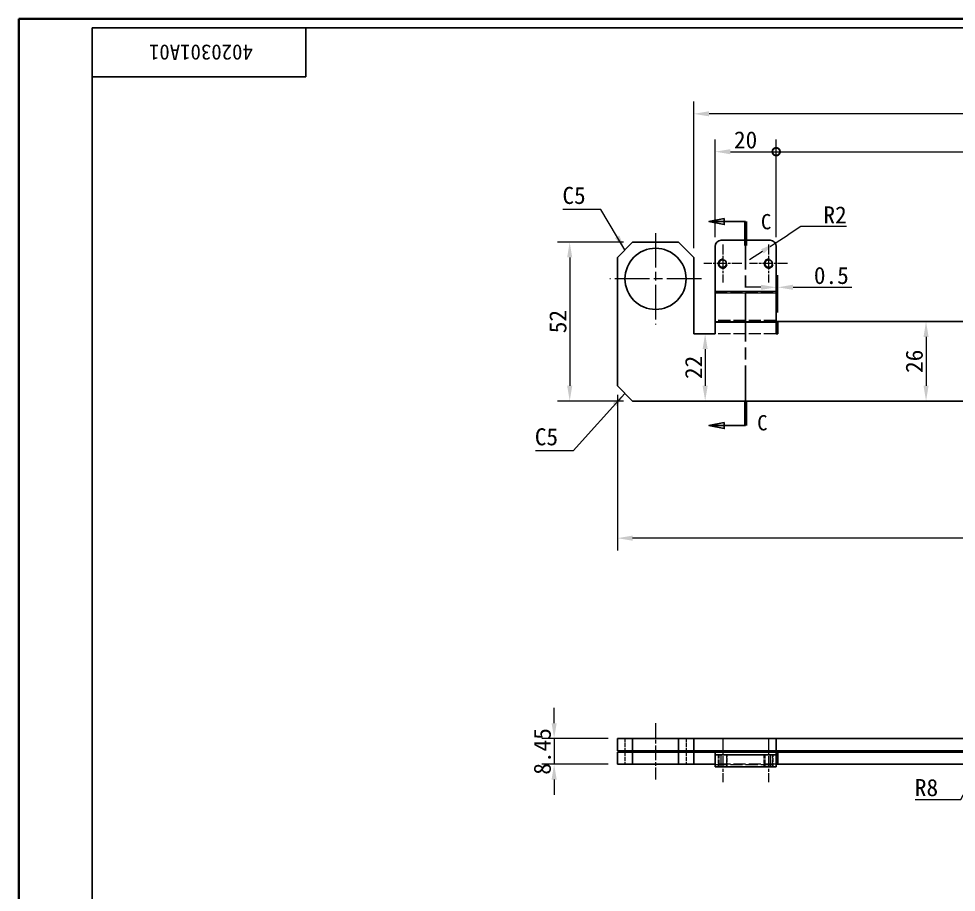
# Model space of a CAD drawing. Header units: millimetres. Extents: x 12 to 829, y 11 to 583.
# Drawn here: x 12 to 318.9, y 297 to 583 of the extents above; entities that cross this region are included whole.
import ezdxf

# ---------------------------------------------------------------- set-up
doc = ezdxf.new("R2010")
doc.units = ezdxf.units.MM
doc.header["$LTSCALE"] = 2
doc.linetypes.add('CHAIN', pattern=[0.3543, 0.2362, -0.0295, 0.0591, -0.0295])
doc.linetypes.add('DASHED', pattern=[0.2067, 0.1654, -0.0413])
for name, color, linetype, lineweight, true_color in [('中心标记 (ISO)', 1, 'CHAIN', 18, 0xff0000), ('中心线 (ISO)', 1, 'CHAIN', 18, 0xff0000), ('剖切线 (ISO)', 7, 'CHAIN', 25, 0x008000), ('尺寸 (ISO)', 7, 'Continuous', 18, 0x008000), ('符号 (ISO)', 7, 'Continuous', 18, 0x008000), ('隐藏 (ISO)', 5, 'DASHED', 18, 0x0000ff), ('隐藏窄的 (ISO)', 5, 'DASHED', 18, 0x0000ff)]:
    doc.layers.add(name, color=color, linetype=linetype, lineweight=lineweight, true_color=true_color)
for name, color, linetype, lineweight in [('可见 (ISO)', 7, 'Continuous', 25), ('可见窄的 (ISO)', 7, 'Continuous', 18), ('图框 (ISO)', 7, 'Continuous', 35)]:
    doc.layers.add(name, color=color, linetype=linetype, lineweight=lineweight)
doc.styles.add('HZ_33', font='simfang.ttf')
doc.styles.add('文本样式74', font='SimSun.ttf')
doc.styles.add('最新国标', font='simfang.ttf')
doc.dimstyles.new('默认 (GB)', dxfattribs={"dimscale": 2, "dimtxt": 2.8, "dimasz": 2.5, "dimexe": 2, "dimexo": 1.5, "dimgap": 0.5, "dimtad": 1, "dimtoh": 1, "dimdsep": 46, "dimtxsty": '最新国标', "dimcen": 0.09, "dimdle": 10, "dimclrd": 256, "dimclre": 256, "dimclrt": 256, "dimaunit": 1, "dimadec": 3, "dimazin": 2, "dimtfac": 0.535714, "dimtmove": 0, "dimatfit": 3, "dimfxl": 0, "dimtolj": 1, "dimtzin": 0, "dimlwd": -1, "dimlwe": -1, "dimarcsym": 0})
doc.dimstyles.new('默认 (GB)$7', dxfattribs={"dimscale": 2, "dimtxt": 2.8, "dimasz": 2.5, "dimexe": 2, "dimexo": 1.5, "dimgap": 0.5, "dimtad": 1, "dimtoh": 1, "dimdsep": 46, "dimtxsty": '最新国标', "dimcen": 0.09, "dimdle": 10, "dimclrd": 256, "dimclre": 256, "dimclrt": 256, "dimaunit": 1, "dimadec": 3, "dimazin": 2, "dimtfac": 0.535714, "dimtmove": 0, "dimatfit": 3, "dimfxl": 0, "dimtolj": 1, "dimtzin": 0, "dimlwd": -1, "dimlwe": -1, "dimarcsym": 0})

# ---------------------------------------------------------------- blocks, each defined once
blk = doc.blocks.new('图框 最新国标')
at = {"layer": '图框 (ISO)'}
for p, q in [((6, 7), (6, 291.5)), ((6, 291.5), (414.5, 291.5))]:
    blk.add_line(p, q, dxfattribs=at)
at = {"layer": '图框 (ISO)', "color": 7, "linetype": 'Continuous', "lineweight": 25}
for p, q in [((18, 290), (413, 290)), ((18, 7), (18, 290)), ((18, 290), (413, 290)), ((53, 290), (53, 282)), ((53, 282), (18, 282))]:
    blk.add_line(p, q, dxfattribs=at)
at = {"layer": '图框 (ISO)', "style": '文本样式74'}
blk.add_attdef('零件代号_001', (44.32, 287.25), '', height=2.5, rotation=180, dxfattribs=at)
blk = doc.blocks.new('二维转换剖视图2')
at = {"layer": '剖切线 (ISO)', "linetype": 'Continuous'}
for p, q in [((121.48, 258.79), (118.98, 258.29)), ((121.48, 258.29), (118.98, 258.29)), ((118.98, 258.29), (121.48, 257.79)), ((121.48, 257.79), (121.48, 258.79)), ((124.98, 258.29), (121.48, 258.29)), ((121.48, 225.42), (118.98, 224.92)), ((121.48, 224.92), (118.98, 224.92)), ((118.98, 224.92), (121.48, 224.42)), ((121.48, 224.42), (121.48, 225.42)), ((124.98, 224.92), (121.48, 224.92))]:
    blk.add_line(p, q, dxfattribs=at)
at = {"layer": '剖切线 (ISO)', "linetype": 'CHAIN', "ltscale": 16.639044}
blk.add_line((124.98, 258.29), (124.98, 224.92), dxfattribs=at)
at = {"layer": '剖切线 (ISO)', "linetype": 'Continuous', "lineweight": 50}
for p, q in [((124.98, 258.29), (124.98, 254.4)), ((124.98, 228.82), (124.98, 224.92))]:
    blk.add_line(p, q, dxfattribs=at)
at = {"layer": '剖切线 (ISO)', "linetype": 'Continuous', "flags": 128}
for points in [[(121.48, 258.79), (118.98, 258.29), (121.48, 257.79), (121.48, 258.79)], [(121.48, 225.42), (118.98, 224.92), (121.48, 224.42), (121.48, 225.42)]]:
    blk.add_lwpolyline(points, dxfattribs=at)
at = {"layer": '剖切线 (ISO)'}
for points in [[(121.48, 258.79), (118.98, 258.29), (121.48, 257.79), (121.48, 258.79)], [(121.48, 225.42), (118.98, 224.92), (121.48, 224.42), (121.48, 225.42)]]:
    blk.add_solid(points, dxfattribs=at)
at = {"layer": '剖切线 (ISO)', "char_height": 2.5, "attachment_point": 7, "style": 'HZ_33'}
for insert in [(127.48, 256.99), (126.87, 224.07)]:
    blk.add_mtext('C', dxfattribs=dict(at, insert=insert))
blk = doc.blocks.new('_DotSmall')
at = {"color": 0, "linetype": 'ByBlock', "const_width": 0.5}
blk.add_lwpolyline([(-0.0625, 0, 1), (0.0625, 0, 1)], format="xyb", close=True, dxfattribs=at)
blk = doc.blocks.new('*D14')
at = {"layer": 'Defpoints', "color": 0, "transparency": 16777216}
for p in [(259.97, 539.47), (239.97, 508.46), (259.97, 508.46)]:
    blk.add_point(p, dxfattribs=at)
at = {"layer": '尺寸 (ISO)', "color": 116, "true_color": 0x00803f, "transparency": 16777216}
for p, q in [((239.97, 511.46), (239.97, 543.47)), ((259.97, 511.46), (259.97, 543.47)), ((244.97, 539.47), (259.97, 539.47))]:
    blk.add_line(p, q, dxfattribs=at)
blk.add_solid([(244.97, 540.3), (244.97, 538.63), (239.97, 539.47)], dxfattribs=at)
at = {"layer": '尺寸 (ISO)', "color": 116, "true_color": 0x00803f, "transparency": 16777216, "xscale": 5, "yscale": 5, "zscale": 5}
blk.add_blockref('_DotSmall', (259.97, 539.47), dxfattribs=at)
at = {"layer": '尺寸 (ISO)', "transparency": 16777216, "insert": (249.95, 543.3), "char_height": 5.6, "attachment_point": 5, "style": '最新国标'}
blk.add_mtext('\\A1;20', dxfattribs=at)
blk = doc.blocks.new('*D15')
at = {"layer": 'Defpoints', "color": 0, "transparency": 16777216}
for p in [(556.97, 539.47), (556.97, 511.84), (259.97, 508.46)]:
    blk.add_point(p, dxfattribs=at)
at = {"layer": '尺寸 (ISO)', "color": 116, "true_color": 0x00803f, "transparency": 16777216}
for p, q in [((259.97, 511.46), (259.97, 543.47)), ((556.97, 514.84), (556.97, 543.47)), ((259.97, 539.47), (551.97, 539.47))]:
    blk.add_line(p, q, dxfattribs=at)
blk.add_solid([(551.97, 540.3), (551.97, 538.63), (556.97, 539.47)], dxfattribs=at)
at = {"layer": '尺寸 (ISO)', "color": 116, "true_color": 0x00803f, "transparency": 16777216, "xscale": 5, "yscale": 5, "zscale": 5, "rotation": 180}
blk.add_blockref('_DotSmall', (259.97, 539.47), dxfattribs=at)
at = {"layer": '尺寸 (ISO)', "transparency": 16777216, "insert": (408.49, 543.3), "char_height": 5.6, "attachment_point": 5, "style": '最新国标'}
blk.add_mtext('\\A1;297', dxfattribs=at)
blk = doc.blocks.new('*D16')
at = {"layer": 'Defpoints', "color": 0, "transparency": 16777216}
for p in [(232.97, 551.87), (556.97, 511.84), (232.97, 504.84)]:
    blk.add_point(p, dxfattribs=at)
at = {"layer": '尺寸 (ISO)', "color": 116, "true_color": 0x00803f, "transparency": 16777216}
for p, q in [((232.97, 507.84), (232.97, 555.87)), ((556.97, 514.84), (556.97, 555.87)), ((551.97, 551.87), (237.97, 551.87))]:
    blk.add_line(p, q, dxfattribs=at)
for points in [[(237.97, 552.71), (237.97, 551.04), (232.97, 551.87)], [(551.97, 552.71), (551.97, 551.04), (556.97, 551.87)]]:
    blk.add_solid(points, dxfattribs=at)
at = {"layer": '尺寸 (ISO)', "transparency": 16777216, "insert": (394.97, 555.7), "char_height": 5.6, "attachment_point": 5, "style": '最新国标'}
blk.add_mtext('\\A1;324', dxfattribs=at)
blk = doc.blocks.new('*D17')
at = {"layer": 'Defpoints', "color": 0, "transparency": 16777216}
for p in [(207.97, 462.84), (556.97, 457.84), (207.97, 412.93)]:
    blk.add_point(p, dxfattribs=at)
at = {"layer": '尺寸 (ISO)', "color": 116, "true_color": 0x00803f, "transparency": 16777216}
for p, q in [((207.97, 459.84), (207.97, 408.93)), ((556.97, 454.84), (556.97, 408.93)), ((551.97, 412.93), (212.97, 412.93))]:
    blk.add_line(p, q, dxfattribs=at)
for points in [[(212.97, 413.76), (212.97, 412.09), (207.97, 412.93)], [(551.97, 413.76), (551.97, 412.09), (556.97, 412.93)]]:
    blk.add_solid(points, dxfattribs=at)
at = {"layer": '尺寸 (ISO)', "transparency": 16777216, "insert": (382.47, 416.76), "char_height": 5.6, "attachment_point": 5, "style": '最新国标'}
blk.add_mtext('\\A1;349', dxfattribs=at)
blk = doc.blocks.new('*D29')
at = {"layer": 'Defpoints', "color": 0, "transparency": 16777216}
for p in [(309.02, 483.84), (309.02, 457.84), (309.02, 457.84)]:
    blk.add_point(p, dxfattribs=at)
at = {"layer": '尺寸 (ISO)', "color": 116, "true_color": 0x00803f, "transparency": 16777216}
blk.add_line((309.02, 478.84), (309.02, 462.84), dxfattribs=at)
for points in [[(308.19, 478.84), (309.86, 478.84), (309.02, 483.84)], [(308.19, 462.84), (309.86, 462.84), (309.02, 457.84)]]:
    blk.add_solid(points, dxfattribs=at)
at = {"layer": '尺寸 (ISO)', "transparency": 16777216, "insert": (305.19, 470.84), "char_height": 5.6, "attachment_point": 5, "rotation": 90, "style": '最新国标'}
blk.add_mtext('\\A1;26', dxfattribs=at)
blk = doc.blocks.new('*D30')
at = {"layer": 'Defpoints', "color": 0, "transparency": 16777216}
for p in [(259.97, 495.07), (259.97, 483.49), (260.47, 483.84)]:
    blk.add_point(p, dxfattribs=at)
at = {"layer": '尺寸 (ISO)', "color": 116, "true_color": 0x00803f, "transparency": 16777216}
for p, q in [((259.97, 486.49), (259.97, 499.07)), ((260.47, 486.84), (260.47, 499.07)), ((254.97, 495.07), (249.97, 495.07)), ((259.97, 495.07), (260.47, 495.07)), ((265.47, 495.07), (284.71, 495.07))]:
    blk.add_line(p, q, dxfattribs=at)
for points in [[(254.97, 495.91), (254.97, 494.24), (259.97, 495.07)], [(265.47, 495.91), (265.47, 494.24), (260.47, 495.07)]]:
    blk.add_solid(points, dxfattribs=at)
at = {"layer": '尺寸 (ISO)', "transparency": 16777216, "insert": (278.02, 498.92), "char_height": 5.6, "attachment_point": 5, "style": '最新国标'}
blk.add_mtext('\\A1;0.5', dxfattribs=at)
blk = doc.blocks.new('*D31')
at = {"layer": 'Defpoints', "color": 0, "transparency": 16777216}
for p in [(236.47, 479.84), (236.71, 457.84), (236.71, 457.84)]:
    blk.add_point(p, dxfattribs=at)
at = {"layer": '尺寸 (ISO)', "color": 116, "true_color": 0x00803f, "transparency": 16777216}
blk.add_line((236.71, 474.84), (236.71, 462.84), dxfattribs=at)
for points in [[(235.87, 474.84), (237.54, 474.84), (236.71, 479.84)], [(235.87, 462.84), (237.54, 462.84), (236.71, 457.84)]]:
    blk.add_solid(points, dxfattribs=at)
at = {"layer": '尺寸 (ISO)', "transparency": 16777216, "insert": (232.91, 468.84), "char_height": 5.6, "attachment_point": 5, "rotation": 90, "style": '最新国标'}
blk.add_mtext('\\A1;22', dxfattribs=at)
blk = doc.blocks.new('*D32')
at = {"layer": 'Defpoints', "color": 0, "transparency": 16777216}
for p in [(212.97, 509.84), (192.37, 457.84), (212.97, 457.84)]:
    blk.add_point(p, dxfattribs=at)
at = {"layer": '尺寸 (ISO)', "color": 116, "true_color": 0x00803f, "transparency": 16777216}
for p, q in [((209.97, 509.84), (188.37, 509.84)), ((192.37, 504.84), (192.37, 462.84)), ((209.97, 457.84), (188.37, 457.84))]:
    blk.add_line(p, q, dxfattribs=at)
for points in [[(191.53, 504.84), (193.2, 504.84), (192.37, 509.84)], [(191.53, 462.84), (193.2, 462.84), (192.37, 457.84)]]:
    blk.add_solid(points, dxfattribs=at)
at = {"layer": '尺寸 (ISO)', "transparency": 16777216, "insert": (188.54, 483.84), "char_height": 5.6, "attachment_point": 5, "rotation": 90, "style": '最新国标'}
blk.add_mtext('\\A1;52', dxfattribs=at)
blk = doc.blocks.new('*D69')
at = {"layer": 'Defpoints', "color": 0, "transparency": 16777216}
for p in [(207.97, 347.34), (187.27, 338.89), (207.97, 338.89)]:
    blk.add_point(p, dxfattribs=at)
at = {"layer": '尺寸 (ISO)', "color": 116, "true_color": 0x00803f, "transparency": 16777216}
for p, q in [((187.27, 352.34), (187.27, 357.34)), ((204.97, 347.34), (183.27, 347.34)), ((187.27, 347.34), (187.27, 338.89)), ((204.97, 338.89), (183.27, 338.89)), ((187.27, 333.89), (187.27, 328.89))]:
    blk.add_line(p, q, dxfattribs=at)
for points in [[(186.44, 352.34), (188.11, 352.34), (187.27, 347.34)], [(186.44, 333.89), (188.11, 333.89), (187.27, 338.89)]]:
    blk.add_solid(points, dxfattribs=at)
at = {"layer": '尺寸 (ISO)', "transparency": 16777216, "insert": (183.43, 343.11), "char_height": 5.6, "attachment_point": 5, "rotation": 90, "style": '最新国标'}
blk.add_mtext('\\A1;8.45', dxfattribs=at)
blk = doc.blocks.new('*D71')
at = {"layer": 'Defpoints', "color": 0, "transparency": 16777216}
for p in [(259.65, 509.54), (257.97, 508.46)]:
    blk.add_point(p, dxfattribs=at)
at = {"layer": '尺寸 (ISO)', "color": 116, "true_color": 0x00803f, "transparency": 16777216}
for p, q in [((268.05, 514.97), (263.85, 512.26)), ((282.95, 514.97), (268.05, 514.97)), ((257.97, 508.46), (259.65, 509.54)), ((259.65, 509.54), (263.85, 512.26)), ((255.45, 506.83), (251.25, 504.11))]:
    blk.add_line(p, q, dxfattribs=at)
blk.add_solid([(255, 507.53), (255.9, 506.13), (259.65, 509.54)], dxfattribs=at)
at = {"layer": '尺寸 (ISO)', "transparency": 16777216, "insert": (279.24, 518.77), "char_height": 5.6, "attachment_point": 5, "style": '最新国标'}
blk.add_mtext('\\A1;R2', dxfattribs=at)
blk = doc.blocks.new('*D72')
at = {"layer": 'Defpoints', "color": 0, "transparency": 16777216}
for p in [(328.26, 341.92), (324.44, 334.89)]:
    blk.add_point(p, dxfattribs=at)
at = {"layer": '尺寸 (ISO)', "color": 116, "true_color": 0x00803f, "transparency": 16777216}
for p, q in [((320.37, 327.39), (325.87, 337.53)), ((305.45, 327.39), (320.37, 327.39))]:
    blk.add_line(p, q, dxfattribs=at)
blk.add_solid([(325.14, 337.92), (326.6, 337.13), (328.26, 341.92)], dxfattribs=at)
at = {"layer": '尺寸 (ISO)', "transparency": 16777216, "insert": (309.17, 331.23), "char_height": 5.6, "attachment_point": 5, "style": '最新国标'}
blk.add_mtext('\\A1;R8', dxfattribs=at)

msp = doc.modelspace()

# ---------------------------------------------------------------- linework, layer by layer
at = {"layer": '中心标记 (ISO)', "ltscale": 23.990969}
for p, q in [((220.4697, 512.843), (220.4697, 482.843)), ((235.4697, 497.843), (205.4697, 497.843))]:
    msp.add_line(p, q, dxfattribs=at)
at = {"layer": '中心标记 (ISO)', "ltscale": 6.922167}
for p, q in [((242.4697, 509.0725), (242.4697, 496.6135)), ((257.4697, 509.0725), (257.4697, 496.6135)), ((248.6992, 502.843), (236.2402, 502.843)), ((263.6992, 502.843), (251.2402, 502.843))]:
    msp.add_line(p, q, dxfattribs=at)
at = {"layer": '中心线 (ISO)', "ltscale": 10.24949}
msp.add_line((220.4697, 352.337), (220.4697, 333.8893), dxfattribs=at)
at = {"layer": '中心线 (ISO)', "ltscale": 7.778352}
for p, q in [((242.4697, 347.033), (242.4697, 333.033)), ((257.4697, 347.033), (257.4697, 333.033))]:
    msp.add_line(p, q, dxfattribs=at)
at = {"layer": '可见 (ISO)'}
for p, q in [((207.9697, 504.843), (212.9697, 509.843)), ((212.9697, 509.843), (227.9697, 509.843)), ((227.9697, 509.843), (232.9697, 504.843)), ((241.9697, 510.4563), (257.9697, 510.4563)), ((239.9697, 493.8056), (239.9697, 508.4563)), ((259.9697, 508.4563), (259.9697, 493.8056)), ((207.9697, 504.843), (207.9697, 462.843)), ((232.9697, 504.843), (232.9697, 479.843)), ((239.9697, 493.8056), (239.9697, 493.1083)), ((239.9697, 493.1083), (239.9697, 483.8423)), ((259.9697, 493.1083), (259.9697, 493.8056)), ((259.9697, 493.1083), (259.9697, 483.8423)), ((239.9697, 483.8423), (239.9697, 483.4937)), ((239.9697, 483.4937), (239.9697, 479.843)), ((259.9697, 483.843), (260.4697, 483.843)), ((259.9697, 483.8423), (259.9697, 483.4937)), ((259.9697, 479.843), (259.9697, 483.4937)), ((321.9697, 483.843), (260.4697, 483.843)), ((260.4697, 483.843), (260.4697, 479.843)), ((232.9697, 479.843), (239.9697, 479.843)), ((260.4697, 479.843), (259.9697, 479.843)), ((212.9697, 457.843), (207.9697, 462.843)), ((324.4378, 457.843), (212.9697, 457.843)), ((212.9697, 347.337), (207.9697, 347.337)), ((207.9697, 347.337), (207.9697, 343.337)), ((212.9697, 343.337), (212.9697, 347.337)), ((212.9697, 347.337), (227.9697, 347.337)), ((232.9697, 347.337), (227.9697, 347.337)), ((227.9697, 347.337), (227.9697, 343.337)), ((232.9697, 343.337), (232.9697, 347.337)), ((259.9697, 347.337), (232.9697, 347.337)), ((259.9697, 347.337), (321.9697, 347.337)), ((259.9697, 347.337), (259.9697, 343.337)), ((207.9697, 343.337), (212.9697, 343.337)), ((212.9697, 342.8893), (207.9697, 342.8893)), ((207.9697, 342.8893), (207.9697, 338.8893)), ((212.9697, 343.337), (227.9697, 343.337)), ((212.9697, 338.8893), (212.9697, 342.8893)), ((227.9697, 342.8893), (212.9697, 342.8893)), ((227.9697, 343.337), (232.9697, 343.337)), ((232.9697, 342.8893), (227.9697, 342.8893)), ((227.9697, 342.8893), (227.9697, 338.8893)), ((259.9697, 343.337), (232.9697, 343.337)), ((232.9697, 338.8893), (232.9697, 342.8893)), ((239.9697, 342.8893), (232.9697, 342.8893)), ((239.9697, 342.8893), (259.9697, 342.8893)), ((239.9697, 342.8893), (239.9697, 342.8589)), ((239.9697, 342.0482), (239.9697, 342.8589)), ((239.9697, 342.033), (239.9697, 342.0482)), ((239.9697, 342.033), (241.9697, 342.033)), ((239.9697, 342.033), (239.9697, 338.033)), ((241.9697, 342.033), (257.9697, 342.033)), ((257.9697, 342.033), (259.9697, 342.033)), ((259.9697, 343.337), (321.9697, 343.337)), ((259.9697, 342.8589), (259.9697, 342.8893)), ((259.9697, 342.8893), (260.4697, 342.8893)), ((259.9697, 342.8589), (259.9697, 342.0482)), ((259.9697, 342.033), (259.9697, 342.0482)), ((259.9697, 338.033), (259.9697, 342.033)), ((321.9697, 342.8893), (260.4697, 342.8893)), ((260.4697, 342.8893), (260.4697, 338.8893)), ((207.9697, 338.8893), (212.9697, 338.8893)), ((212.9697, 338.8893), (227.9697, 338.8893)), ((227.9697, 338.8893), (232.9697, 338.8893)), ((232.9697, 338.8893), (239.9697, 338.8893)), ((241.9697, 338.033), (239.9697, 338.033)), ((241.9697, 338.033), (257.9697, 338.033)), ((259.9697, 338.033), (257.9697, 338.033)), ((260.4697, 338.8893), (259.9697, 338.8893)), ((321.9697, 338.8893), (260.4697, 338.8893))]:
    msp.add_line(p, q, dxfattribs=at)
for centre, radius in [((220.4697, 497.843), 10), ((242.4697, 502.843), 1.2295), ((257.4697, 502.843), 1.2295)]:
    msp.add_circle(centre, radius, dxfattribs=at)
for centre, start, end in [((241.9697, 508.4563), 90, 180), ((257.9697, 508.4563), 0, 90)]:
    msp.add_arc(centre, 2, start, end, dxfattribs=at)
at = {"layer": '可见窄的 (ISO)'}
for p, q in [((239.9697, 493.8056), (259.9697, 493.8056)), ((259.9697, 493.1083), (239.9697, 493.1083)), ((239.9697, 483.8423), (259.9697, 483.8423)), ((259.9697, 483.4937), (239.9697, 483.4937)), ((259.9697, 342.8589), (239.9697, 342.8589)), ((239.9697, 342.0482), (259.9697, 342.0482)), ((241.9697, 338.033), (241.9697, 342.033)), ((257.9697, 342.033), (257.9697, 338.033))]:
    msp.add_line(p, q, dxfattribs=at)
for centre in [(242.4697, 502.843), (257.4697, 502.843)]:
    msp.add_arc(centre, 1.5, 80, 350, dxfattribs=at)
at = {"layer": '隐藏 (ISO)', "ltscale": 12.094824}
for p, q in [((259.9697, 479.843), (239.9697, 479.843)), ((259.9697, 338.8893), (239.9697, 338.8893))]:
    msp.add_line(p, q, dxfattribs=at)
at = {"layer": '隐藏 (ISO)', "ltscale": 3.809293}
for p, q in [((210.4697, 347.337), (210.4697, 343.337)), ((230.4697, 347.337), (230.4697, 343.337)), ((210.4697, 342.8893), (210.4697, 338.8893)), ((230.4697, 342.8893), (230.4697, 338.8893)), ((240.9697, 342.033), (240.9697, 338.033)), ((241.2402, 342.033), (241.2402, 338.033)), ((243.6992, 342.033), (243.6992, 338.033)), ((243.9697, 338.033), (243.9697, 342.033)), ((255.9697, 342.033), (255.9697, 338.033)), ((256.2402, 342.033), (256.2402, 338.033)), ((258.6992, 342.033), (258.6992, 338.033)), ((258.9697, 338.033), (258.9697, 342.033))]:
    msp.add_line(p, q, dxfattribs=at)
at = {"layer": '隐藏窄的 (ISO)', "ltscale": 12.094824}
for p, q in [((239.9697, 493.457), (259.9697, 493.457)), ((259.9697, 484.1909), (239.9697, 484.1909)), ((239.9697, 338.8741), (259.9697, 338.8741)), ((259.9697, 338.0634), (239.9697, 338.0634))]:
    msp.add_line(p, q, dxfattribs=at)

# ---------------------------------------------------------------- block references
at = {"xscale": 2, "yscale": 2, "zscale": 2}
msp.add_blockref('图框 最新国标', (0, 0), dxfattribs=at).add_auto_attribs({'零件代号_001': '4020301A01'})
at = {"layer": '剖切线 (ISO)', "xscale": 2, "yscale": 2, "zscale": 2}
msp.add_blockref('二维转换剖视图2', (0, 0), dxfattribs=at)

# ---------------------------------------------------------------- texts
at = {"layer": '符号 (ISO)', "char_height": 5.6, "attachment_point": 3, "style": '最新国标'}
for insert in [(197.595, 527.9563), (188.5532, 448.9246)]:
    msp.add_mtext('C5', dxfattribs=dict(at, insert=insert))

# ---------------------------------------------------------------- dimensions: what is measured, and where the dimension line sits
at = {"layer": '尺寸 (ISO)', "color": 116, "true_color": 0x00803f}
for base, p1, p2, override, picture, middle in [((232.9697, 551.8721), (556.9697, 511.843), (232.9697, 504.843), {"dimgap": 0.5, "dimtoh": 0, "dimdec": 2, "dimtol": 0, "dimlim": 0, "dimtp": 0, "dimtm": 0, "dimtdec": 2, "dimtofl": 0, "dimatfit": 1}, '*D16', (394.9697, 551.8721)), ((259.9697, 495.074), (260.4697, 483.843), (259.9697, 483.4937), {"dimgap": 0.5, "dimtoh": 0, "dimdec": 2, "dimtol": 0, "dimlim": 0, "dimtp": 0, "dimtm": 0, "dimtdec": 2, "dimtofl": 1, "dimatfit": 1}, '*D30', (278.0155, 495.074))]:
    dim = msp.add_linear_dim(base=base, p1=p1, p2=p2, dimstyle='默认 (GB)', override=override, dxfattribs=at)
    dim.commit()
    dim.dimension.update_dxf_attribs({"geometry": picture, "text_midpoint": middle, "dimtype": 160})
for base, p1, p2, angle, override, picture, middle in [((259.9697, 539.4672), (239.9697, 508.4563), (259.9697, 508.4563), 180, {"dimgap": 0.5, "dimtoh": 0, "dimdec": 2, "dimblk2": 'DotSmall', "dimsah": 1, "dimdle": 0, "dimtol": 0, "dimlim": 0, "dimtp": 0, "dimtm": 0, "dimtdec": 2, "dimtofl": 0, "dimatfit": 1}, '*D14', (249.9497, 539.4672)), ((556.9697, 539.4672), (259.9697, 508.4563), (556.9697, 511.843), 180, {"dimgap": 0.5, "dimtoh": 0, "dimdec": 2, "dimblk1": 'DotSmall', "dimsah": 1, "dimdle": 0, "dimtol": 0, "dimlim": 0, "dimtp": 0, "dimtm": 0, "dimtdec": 2, "dimtofl": 0, "dimatfit": 1}, '*D15', (408.4897, 539.4672)), ((192.3676, 457.843), (212.9697, 509.843), (212.9697, 457.843), 270, {"dimgap": 0.5, "dimtoh": 0, "dimdec": 2, "dimtol": 0, "dimlim": 0, "dimtp": 0, "dimtm": 0, "dimtdec": 2, "dimtofl": 0, "dimatfit": 1}, '*D32', (192.3676, 483.843)), ((309.0225, 457.843), (309.0225, 483.843), (309.0225, 457.843), 90, {"dimgap": 0.5, "dimtoh": 0, "dimdec": 2, "dimse1": 1, "dimse2": 1, "dimtol": 0, "dimlim": 0, "dimtp": 0, "dimtm": 0, "dimtdec": 2, "dimtofl": 0, "dimatfit": 1}, '*D29', (309.0225, 470.843)), ((236.708, 457.843), (236.4697, 479.843), (236.708, 457.843), 90, {"dimgap": 0.5, "dimtoh": 0, "dimdec": 2, "dimse1": 1, "dimse2": 1, "dimtol": 0, "dimlim": 0, "dimtp": 0, "dimtm": 0, "dimtdec": 2, "dimtofl": 0, "dimatfit": 1}, '*D31', (236.708, 468.843)), ((207.9697, 412.9281), (556.9697, 457.843), (207.9697, 462.843), 180, {"dimgap": 0.5, "dimtoh": 0, "dimdec": 2, "dimtol": 0, "dimlim": 0, "dimtp": 0, "dimtm": 0, "dimtdec": 2, "dimtofl": 0, "dimatfit": 1}, '*D17', (382.4697, 412.9281)), ((187.2734, 338.8893), (207.9697, 347.337), (207.9697, 338.8893), 90, {"dimgap": 0.5, "dimtoh": 0, "dimdec": 2, "dimtol": 0, "dimlim": 0, "dimtp": 0, "dimtm": 0, "dimtdec": 2, "dimtofl": 1, "dimatfit": 1}, '*D69', (187.2734, 343.1132))]:
    dim = msp.add_linear_dim(base=base, p1=p1, p2=p2, angle=angle, dimstyle='默认 (GB)', override=override, dxfattribs=at)
    dim.commit()
    dim.dimension.update_dxf_attribs({"geometry": picture, "text_midpoint": middle, "dimtype": 160})
for center, mpoint, picture, middle in [((257.9697, 508.4563), (259.6495, 509.5417), '*D71', (279.2406, 514.9686)), ((324.4378, 334.8893), (328.2571, 341.9188), '*D72', (309.1734, 327.3938))]:
    dim = msp.add_radius_dim(center=center, mpoint=mpoint, dimstyle='默认 (GB)', override={"dimgap": 0.5, "dimtih": 1, "dimdec": 2, "dimlfac": 1, "dimcen": 0, "dimtol": 0, "dimlim": 0, "dimtp": 0, "dimtm": 0, "dimtdec": 2}, dxfattribs=at)
    dim.commit()
    dim.dimension.update_dxf_attribs({"geometry": picture, "text_midpoint": middle, "dimtype": 164})

# ---------------------------------------------------------------- leaders
at = {"layer": '符号 (ISO)', "color": 116, "true_color": 0x00803f, "annotation_type": 0, "has_hookline": 1, "hookline_direction": 1, "text_width": 7.424}
for points in [[(210.4697, 507.343), (202.595, 520.5246), (197.595, 520.5246)], [(210.4697, 460.343), (193.5532, 441.4929), (188.5532, 441.4929)]]:
    msp.add_leader(points, dimstyle='默认 (GB)$7', override={"dimgap": 0, "dimtad": 1}, dxfattribs=at)

doc.saveas('drawing.dxf')
